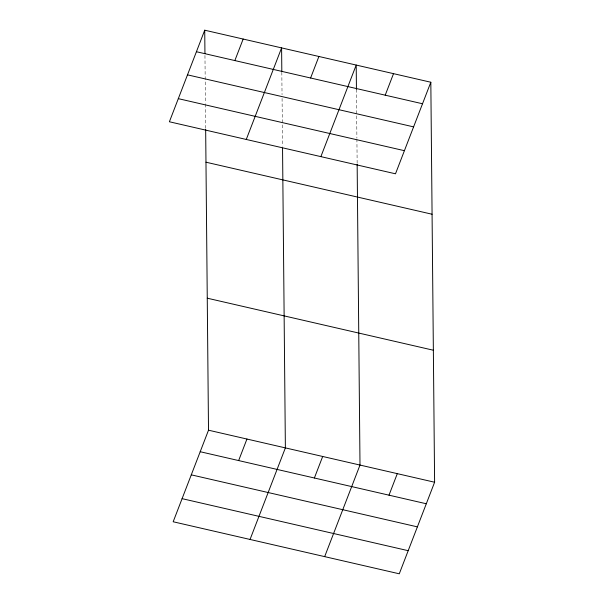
<?xml version="1.0" encoding="UTF-8"?>
<svg xmlns="http://www.w3.org/2000/svg" width="604" height="604" viewBox="0 0 604 604"><rect width="100%" height="100%" fill="white"/><g stroke="black" fill="none" stroke-linecap="round" stroke-linejoin="round"><path stroke-width="0.45" stroke-dasharray="3.02 2.27" d="M356.443 89.4L356.904 138.082M356.911 139.018L357.153 164.296M281.826 72.231L282.038 94.7M282.076 98.444L282.529 146.191M204.96 55.477L205.413 103.224M205.42 104.16L205.662 129.437"/><path stroke-width="0.91" d="M204.726 30.2L169.392 121.766L395.492 173.801L430.826 82.235L204.726 30.2L204.945 53.605M234.85 60.574L243.163 39.049M246.266 139.464L281.6 47.89L281.819 71.295M310.599 78.007L318.904 56.474M205.662 129.437L208.508 430.199L173.174 521.765L399.274 573.8L434.608 482.234L430.826 82.235M320.875 156.632L356.209 65.058L356.443 89.4M238.64 460.573L246.945 439.04M385.216 95.175L393.521 73.65M250.048 539.455L285.382 447.889L282.544 148.063M314.382 477.998L322.687 456.473M324.665 556.631L359.999 465.057L357.153 164.296M388.999 495.174L397.304 473.642M196.413 51.725L422.521 103.76M187.497 74.843L413.604 126.878M178.308 98.656L404.416 150.69M205.972 162.197L432.079 214.231M207.255 298.195L433.362 350.229M208.508 430.199L434.608 482.234M200.203 451.724L426.303 503.759M191.279 474.842L417.387 526.869M182.091 498.655L408.198 550.689"/></g></svg>
